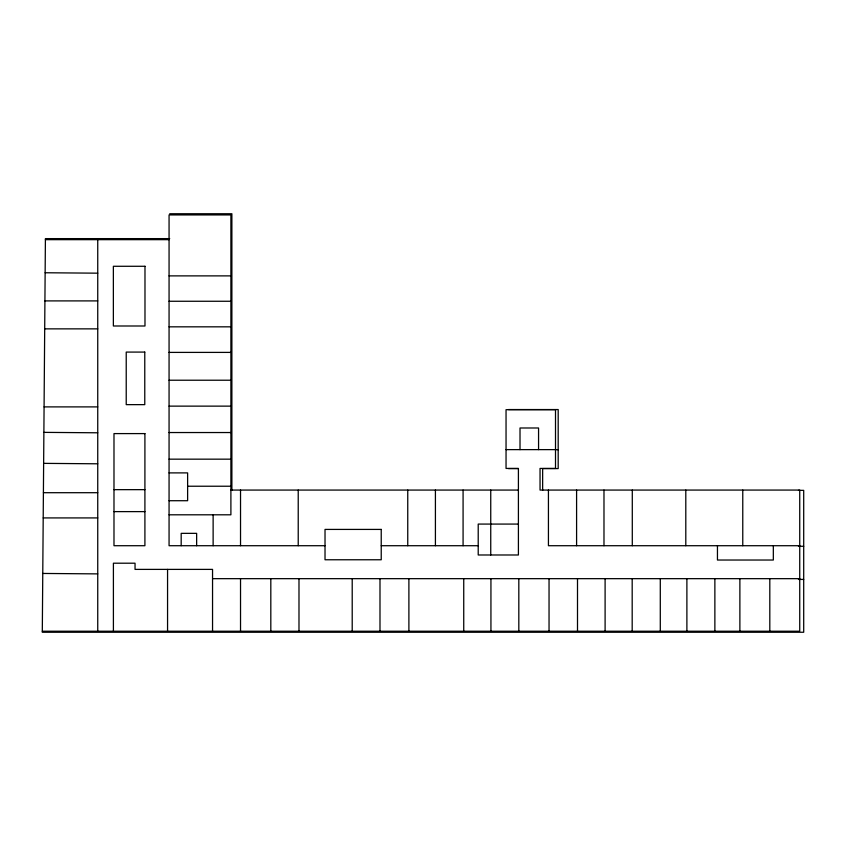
<?xml version="1.0" encoding="UTF-8"?>
<svg xmlns="http://www.w3.org/2000/svg" width="846" height="846" viewBox="0 0 846 846"><rect width="100%" height="100%" fill="white"/><g stroke="black" fill="none" stroke-linecap="round" stroke-linejoin="round"><path stroke-width="1.27" d="M169.718 213.752L231.878 213.752L231.878 490.352M169.718 238.625L45.409 238.625L42.3 632.248L803.7 632.248L803.7 490.352L798.444 490.352M45.409 239.661L169.063 239.661M169.063 275.881L230.895 275.881M44.923 300.901L97.745 300.901M169.063 301.261L230.895 301.261M169.063 326.831L230.895 326.831M44.701 328.861L97.745 328.861M169.063 352.401L230.895 352.401M169.063 380.224L230.895 380.224M169.063 406.133L230.895 406.133M44.087 406.894L97.745 406.894M508.467 409.549L558.191 409.549L558.191 468.589L542.646 468.589L542.646 490.352M169.063 432.539L230.895 432.539M506.045 449.628L555.505 449.628M555.568 449.691L558.191 449.691M169.063 459.167L230.895 459.167M508.467 468.589L518.408 468.589M169.063 472.893L187.622 472.893L187.622 500.716L169.063 500.716M187.622 486.228L230.895 486.228M113.988 489.654L144.909 489.654M230.895 490.067L518.408 490.067M43.41 492.7L97.745 492.7M113.988 511.619L144.909 511.619M169.063 514.802L230.895 514.802L230.895 214.926L169.063 214.926L169.063 545.712L325.023 545.712M43.209 517.921L97.745 517.921M518.408 524.076L478.212 524.076L478.212 554.987L518.408 554.987L518.408 468.43L506.045 468.43L506.045 409.686L555.505 409.686L555.505 468.43L540.044 468.43L540.044 490.067L799.734 490.067L799.734 631.222L42.321 631.222M381.229 545.712L478.212 545.712M799.734 545.712L548.43 545.712L548.43 490.067M798.444 546.283L803.7 546.283M212.547 578.664L799.734 578.664M798.455 579.415L803.7 579.415M45.145 272.761L97.745 273.173M43.886 432.369L97.745 432.792M43.643 463.365L97.745 463.798M42.776 573.451L97.745 573.884M773.329 545.712L773.329 560.031L717.45 560.031L717.45 545.712M769.807 578.664L769.807 631.222M742.767 490.067L742.767 545.712M739.88 578.664L739.88 631.222M714.87 578.664L714.87 631.222M686.889 578.664L686.889 631.222M685.799 490.067L685.799 545.712M660.292 578.664L660.292 631.222M632.29 490.067L632.29 545.712M632.184 578.664L632.184 631.222M605.102 578.664L605.102 631.222M603.981 490.067L603.981 545.712M577.501 578.664L577.501 631.222M576.591 490.067L576.591 545.712M549.043 578.664L549.043 631.222M538.564 449.628L538.564 427.991L520.015 427.991L520.015 449.628M518.82 578.664L518.82 631.222M490.934 578.664L490.934 631.222M490.743 490.067L490.743 554.987M463.735 578.664L463.735 631.222M463.079 490.067L463.079 545.712M435.415 490.067L435.415 545.712M408.893 578.664L408.893 631.222M407.751 490.067L407.751 545.712M379.991 578.664L379.991 631.222M352.211 578.664L352.211 631.222M298.987 578.664L298.987 631.222M298.226 490.067L298.226 545.712M270.815 578.664L270.815 631.222M240.528 490.067L240.528 545.712M240.528 578.664L240.528 631.222M213.129 514.802L213.129 545.712M212.547 631.222L212.547 569.39L135.043 569.39L135.043 563.203L113.406 563.203L113.406 631.222M196.642 545.712L196.642 533.35L181.181 533.35L181.181 545.712M167.561 569.39L167.561 631.222M97.745 239.661L97.745 631.222M144.983 266.279L113.364 266.279L113.364 325.996L144.983 325.996L144.983 266.279M144.772 352.084L126.223 352.084L126.223 404.642L144.772 404.642L144.772 352.084M144.909 433.596L113.988 433.596L113.988 545.712L144.909 545.712L144.909 433.596M381.229 529.416L325.023 529.416L325.023 559.766L381.229 559.766L381.229 529.416"/></g></svg>
